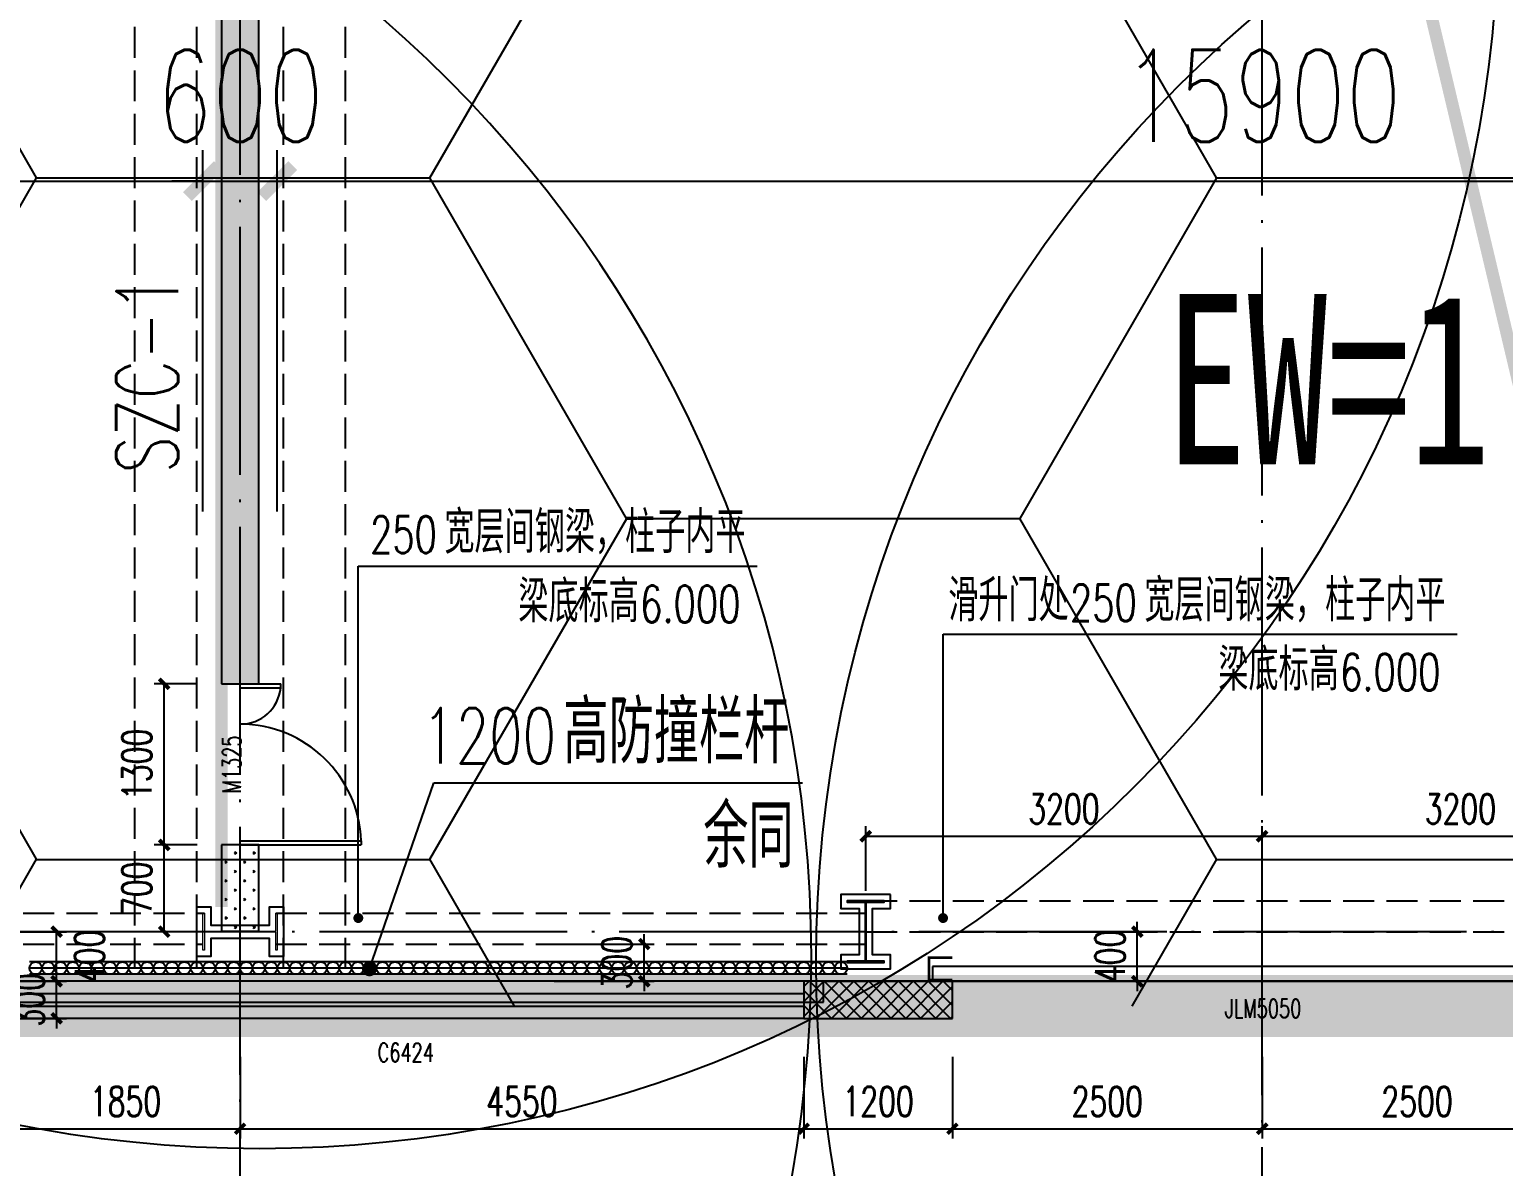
# Model space of a CAD drawing. Extents: x -821772 to -21949, y 506164 to 1049594.
# Drawn here: x -228654 to -216756, y 739925 to 749100 of the extents above; entities that cross this region are included whole.
import ezdxf
from ezdxf.enums import TextEntityAlignment as Align
from ezdxf.xclip import XClip

# ---------------------------------------------------------------- set-up
doc = ezdxf.new("R2010")
doc.units = 0
doc.header["$LTSCALE"] = 1000
doc.header["$MEASUREMENT"] = 0
doc.header["$XCLIPFRAME"] = 2
for name, pattern in [('10平面20250807_t3$0$10平面$0$DASH', [0.35, 0.25, -0.1]), ('10平面20250807_t3$0$CENTER', [2, 1.25, -0.25, 0.25, -0.25]), ('10平面20250807_t3$0$DASH', [0.35, 0.25, -0.1]), ('10平面20250807_t3$0$DOTE', [2.42, 2, -0.2, 0.02, -0.2]), ('ACAD_ISO04W100', [30.5, 24, -3, 0.5, -3]), ('DASH', [0.35, 0.25, -0.1])]:
    doc.linetypes.add(name, pattern=pattern)
doc.layers.get('Defpoints').update_dxf_attribs({"color": 210})
for name, color, linetype, lineweight in [('1-防火分区线', 201, 'DASH', 50), ('10平面20250807_t3$0$S-col', 8, 'Continuous', 0), ('10平面20250807_t3$0$THIN', 8, 'Continuous', 0), ('10平面20250807_t3$0$柱间支撑', 8, '10平面20250807_t3$0$CENTER', 0), ('s疏散距离', 1, 'ACAD_ISO04W100', 18)]:
    doc.layers.add(name, color=color, linetype=linetype, lineweight=lineweight)
for name, color, linetype in [('10平面20250807_t3$0$10平面$0$WINDOW', 8, 'Continuous'), ('10平面20250807_t3$0$10平面$0$WINDOW_TEXT', 8, 'Continuous'), ('10平面20250807_t3$0$A-AXIS-DOTE', 8, '10平面20250807_t3$0$DOTE'), ('10平面20250807_t3$0$A-AXIS-DP', 8, 'Continuous'), ('10平面20250807_t3$0$A-AXIS-SYMB', 8, 'Continuous'), ('10平面20250807_t3$0$A-HATCH-2', 8, 'Continuous'), ('10平面20250807_t3$0$A-HRAIL', 8, 'Continuous'), ('10平面20250807_t3$0$A-LIN-V', 8, 'Continuous'), ('10平面20250807_t3$0$A-SFCE', 8, 'Continuous'), ('10平面20250807_t3$0$A-WINDOW', 8, 'Continuous'), ('10平面20250807_t3$0$AS-WALL', 8, 'Continuous'), ('10平面20250807_t3$0$AS-结构边线层', 8, 'Continuous'), ('10平面20250807_t3$0$DIM_SYMB', 8, 'Continuous'), ('10平面20250807_t3$0$PUB_HATCH', 8, 'Continuous'), ('10平面20250807_t3$0$PUB_TEXT', 8, 'Continuous'), ('10平面20250807_t3$0$SB_ZF消火栓', 10, 'Continuous'), ('10平面20250807_t3$0$建-窗', 8, 'Continuous'), ('10平面20250807_t3$0$建-门窗编号', 8, 'Continuous'), ('PUB_HATCH', 8, 'Continuous'), ('SPACE', 7, 'Continuous')]:
    doc.layers.add(name, color=color, linetype=linetype)
doc.layers.add('10平面20250807_t3$0$A-加建区域', color=8, linetype='Continuous', plot=False)
doc.styles.add('10平面20250807_t3$0$10平面$0$_TCH_WINDOW', font='SIMPLEX', dxfattribs={"height": 3.5, "bigfont": 'GBCBIG'})
doc.styles.add('10平面20250807_t3$0$_TCH_DIM', font='SIMPLEX', dxfattribs={"bigfont": 'GBCBIG'})
doc.styles.add('10平面20250807_t3$0$_TCH_DIM_T3', font='SIMPLEX', dxfattribs={"width": 0.705882, "bigfont": 'GBCBIG'})
doc.styles.add('10平面20250807_t3$0$A-WIN-LABEL', font='SIMPLEX', dxfattribs={"bigfont": 'GBCBIG'})
doc.styles.add('10平面20250807_t3$0$TSSD_Rein', font='tj-romans1.shx', dxfattribs={"width": 0.7, "bigfont": 'tj-hztxt.shx'})
doc.styles.add('黑体', font='simhei.ttf', dxfattribs={"width": 0.7})
doc.dimstyles.new('10平面20250807_t3$0$_TCH_ARCH&&250', dxfattribs={"dimtxt": 743.75, "dimasz": 250, "dimexe": 250, "dimexo": 250, "dimgap": 315.625, "dimtad": 1, "dimdec": 0, "dimzin": 0, "dimdsep": 46, "dimtxsty": '10平面20250807_t3$0$_TCH_DIM_T3', "dimblk": '10平面20250807_t3$0$_ArchTick', "dimcen": 0.09, "dimclrt": 7, "dimazin": 2, "dimtfac": 1, "dimtdec": 0, "dimtix": 1, "dimtmove": 2, "dimatfit": 3, "dimfxl": 0, "dimtolj": 1, "dimtzin": 0, "dimarcsym": 0})
doc.dimstyles.new('10平面20250807_t3$0$_TCH_ARCH&&80', dxfattribs={"dimtxt": 238, "dimasz": 80, "dimexe": 80, "dimexo": 80, "dimgap": 101, "dimtad": 1, "dimdec": 0, "dimzin": 0, "dimdsep": 46, "dimtxsty": '10平面20250807_t3$0$_TCH_DIM_T3', "dimblk": '10平面20250807_t3$0$_ArchTick', "dimcen": 0.09, "dimclrt": 7, "dimazin": 2, "dimtfac": 1, "dimtdec": 0, "dimtix": 1, "dimtmove": 2, "dimatfit": 3, "dimfxl": 0, "dimtolj": 1, "dimtzin": 0, "dimarcsym": 0})
pattern_1 = [(45, (60, 0), (-60.000061, 60.000061), []), (135, (60, 0), (-60.000061, -60.000061), [])]
pattern_2 = [(45, (25.49, 21.51), (-75.000002, 75.000002), [24, -82.06602]), (135, (192.46, 21.51), (-75.000002, -75.000002), [24, -82.06602])]

# ---------------------------------------------------------------- blocks, each defined once
blk = doc.blocks.new('10平面20250807_t3$0$_ArchTick')
at = {"color": 0, "linetype": 'ByBlock', "const_width": 0.4}
blk.add_lwpolyline([(-0.5, -0.5), (0.5, 0.5)], dxfattribs=at)
blk = doc.blocks.new('*D10149')
at = {"layer": '10平面20250807_t3$0$A-AXIS-DP', "color": 0, "lineweight": -2}
for p, q in [((2032, -62670), (2032, -62150)), ((5232, -62670), (5232, -62150)), ((2032, -62230), (5232, -62230))]:
    blk.add_line(p, q, dxfattribs=at)
at = {"layer": 'Defpoints', "color": 0}
for p in [(5232, -62230), (2032, -62750), (5232, -62750)]:
    blk.add_point(p, dxfattribs=at)
at = {"layer": '10平面20250807_t3$0$A-AXIS-DP', "color": 0, "lineweight": -2, "xscale": 80, "yscale": 80, "zscale": 80, "rotation": 180}
blk.add_blockref('10平面20250807_t3$0$_ArchTick', (2032, -62230), dxfattribs=at)
at = {"layer": '10平面20250807_t3$0$A-AXIS-DP', "color": 0, "lineweight": -2, "xscale": 80, "yscale": 80, "zscale": 80}
blk.add_blockref('10平面20250807_t3$0$_ArchTick', (5232, -62230), dxfattribs=at)
at = {"layer": '10平面20250807_t3$0$A-AXIS-DP', "color": 7, "insert": (3632, -62010), "char_height": 238, "attachment_point": 5, "style": '10平面20250807_t3$0$_TCH_DIM_T3'}
blk.add_mtext('\\A1;3200', dxfattribs=at)
blk = doc.blocks.new('*D10150')
at = {"layer": '10平面20250807_t3$0$A-AXIS-DP', "color": 0, "lineweight": -2}
for p, q in [((-1168, -62670), (-1168, -62150)), ((2032, -62670), (2032, -62150)), ((-1168, -62230), (2032, -62230))]:
    blk.add_line(p, q, dxfattribs=at)
at = {"layer": 'Defpoints', "color": 0}
for p in [(2032, -62230), (-1168, -62750), (2032, -62750)]:
    blk.add_point(p, dxfattribs=at)
at = {"layer": '10平面20250807_t3$0$A-AXIS-DP', "color": 0, "lineweight": -2, "xscale": 80, "yscale": 80, "zscale": 80, "rotation": 180}
blk.add_blockref('10平面20250807_t3$0$_ArchTick', (-1168, -62230), dxfattribs=at)
at = {"layer": '10平面20250807_t3$0$A-AXIS-DP', "color": 0, "lineweight": -2, "xscale": 80, "yscale": 80, "zscale": 80}
blk.add_blockref('10平面20250807_t3$0$_ArchTick', (2032, -62230), dxfattribs=at)
at = {"layer": '10平面20250807_t3$0$A-AXIS-DP', "color": 7, "insert": (432, -62010), "char_height": 238, "attachment_point": 5, "style": '10平面20250807_t3$0$_TCH_DIM_T3'}
blk.add_mtext('\\A1;3200', dxfattribs=at)
blk = doc.blocks.new('10平面20250807_t3$0$10平面$0$$DorLib2D$00000126')
at = {"color": 0, "linetype": 'Continuous'}
for p, q in [((-0.532, 0.5), (-0.532, 0.9)), ((0.532, 0.9), (0.532, 0.5))]:
    blk.add_line(p, q, dxfattribs=at)
at = {"color": 0, "linetype": '10平面20250807_t3$0$10平面$0$DASH'}
for p, q in [((-0.532, 0.9), (0.532, 0.9)), ((-0.532, 0.5), (0.532, 0.5))]:
    blk.add_line(p, q, dxfattribs=at)
blk = doc.blocks.new('10平面20250807_t3$0$DOOR2DLIB$SYSLIB$00000123')
at = {"color": 0}
for p, q in [((0.475, -0.0014), (0.475, 0.7521)), ((0.475, 0.7521), (0.5, 0.7521)), ((0.5, -0.0014), (0.5, 0.7521)), ((-0.5, 0), (-0.5, 0.252)), ((-0.475, 0.252), (-0.5, 0.252)), ((-0.475, 0), (-0.475, 0.252)), ((-0.475, 0), (-0.5, 0)), ((0.475, -0.0014), (0.5, -0.0014))]:
    blk.add_line(p, q, dxfattribs=at)
for centre, radius, start, end in [((0.5046, -0.0019), 0.7546, 92.24927, 179.72377), ((-0.5008, 0.0026), 0.2508, 359.78987, 84.09744)]:
    blk.add_arc(centre, radius, start, end, dxfattribs=at)
blk = doc.blocks.new('10平面20250807_t3$0$G$C325EBD4F')
at = {"layer": '10平面20250807_t3$0$PUB_HATCH'}
h = blk.add_hatch(dxfattribs=at)
h.set_pattern_fill('多孔材料', color=256, scale=30, style=0)
h.set_pattern_definition(pattern_1)
h.paths.add_polyline_path([(3700, -50), (3700, 250), (3400, 250)])
h = blk.add_hatch(dxfattribs=at)
h.set_pattern_fill('多孔材料', color=256, scale=30, style=0)
h.set_pattern_definition(pattern_1)
h.paths.add_polyline_path([(3700, -50), (3400, 250), (3400, -300), (3700, -600)])
h = blk.add_hatch(dxfattribs=at)
h.set_pattern_fill('多孔材料', color=256, scale=30, style=0)
h.set_pattern_definition(pattern_1)
h.paths.add_polyline_path([(5500, 250), (5200, 250), (5200, -50)])
h = blk.add_hatch(dxfattribs=at)
h.set_pattern_fill('多孔材料', color=256, scale=30, style=0)
h.set_pattern_definition(pattern_1)
h.paths.add_polyline_path([(5500, 250), (5200, -50), (5200, -600), (5500, -300)])
h = blk.add_hatch(dxfattribs=at)
h.set_pattern_fill('多孔材料', color=256, scale=30, style=0)
h.set_pattern_definition(pattern_1)
h.paths.add_polyline_path([(3700, -600), (3400, -300), (2500, -300), (2500, -600)])
h = blk.add_hatch(dxfattribs=at)
h.set_pattern_fill('多孔材料', color=256, scale=30, style=0)
h.set_pattern_definition(pattern_1)
h.paths.add_polyline_path([(6400, -300), (5500, -300), (5200, -600), (6400, -600)])
at = {"layer": '10平面20250807_t3$0$10平面$0$WINDOW'}
blk.add_line((5200, -50), (3700, -50), dxfattribs=at)
at = {"layer": '10平面20250807_t3$0$AS-WALL'}
for p, q in [((3700, 250), (3400, 250)), ((3400, 250), (3400, -300)), ((3700, -50), (3700, 250)), ((5500, 250), (5200, 250)), ((5200, 250), (5200, -50)), ((5500, 250), (5500, -300)), ((3700, -50), (3700, -600)), ((5200, -50), (5200, -600)), ((3400, -300), (2500, -300)), ((2500, -600), (2500, -300)), ((6400, -300), (5500, -300)), ((6400, -600), (6400, -300)), ((3700, -600), (2500, -600)), ((6400, -600), (5200, -600))]:
    blk.add_line(p, q, dxfattribs=at)
at = {"layer": '10平面20250807_t3$0$10平面$0$WINDOW'}
ref = blk.add_blockref('10平面20250807_t3$0$DOOR2DLIB$SYSLIB$00000123', (4450, 100), dxfattribs=dict(at, xscale=-1500, yscale=1500, zscale=300, rotation=180.0000000000445))
ref.add_attrib('A', 'MLC1584', (4117, 313), dxfattribs={"layer": '10平面20250807_t3$0$10平面$0$WINDOW_TEXT', "ltscale": 500, "height": 148.8, "style": '10平面20250807_t3$0$10平面$0$_TCH_WINDOW', "width": 0.705882})
ref = blk.add_blockref('10平面20250807_t3$0$10平面$0$$DorLib2D$00000126', (0, -450), dxfattribs=dict(at, xscale=5000, yscale=-300, zscale=300, rotation=180.0000000000008))
ref.add_attrib('A', 'JLM5050', (-301, -594), dxfattribs={"layer": '10平面20250807_t3$0$10平面$0$WINDOW_TEXT', "ltscale": 500, "height": 148.8, "style": '10平面20250807_t3$0$10平面$0$_TCH_WINDOW', "width": 0.705882})
blk = doc.blocks.new('10平面20250807_t3$0$43243')
at = {"layer": '10平面20250807_t3$0$AS-结构边线层'}
blk.add_lwpolyline([(-230898, 832220), (-254254, 760236), (-254254, 741420), (-248304, 741420), (-248304, 741670), (-246204, 741670), (-246204, 741420), (-231804, 741420), (-231804, 741670), (-229704, 741670), (-229704, 741420), (-228964, 741420), (-228964, 741250), (-222244, 741250), (-222244, 741420), (-215304, 741420), (-215304, 741670), (-213204, 741670), (-213204, 741420), (-212464, 741420), (-212464, 741250), (-205744, 741250)], dxfattribs=at)
blk = doc.blocks.new('10平面20250807_t3$0$_FZH')
at = {"layer": '10平面20250807_t3$0$A-HATCH-2'}
blk.add_lwpolyline([(-0.437, -0.25), (-0.437, 0.25), (-0.297, 0.25), (-0.297, 0.067), (0.298, 0.067), (0.298, 0.25), (0.438, 0.25), (0.438, -0.25), (0.298, -0.25), (0.298, -0.068), (-0.297, -0.068), (-0.297, -0.25)], close=True, dxfattribs=at)
at = {"layer": '10平面20250807_t3$0$S-col'}
blk.add_lwpolyline([(-0.375, -0.188), (-0.375, 0.187), (-0.36, 0.187), (-0.36, 0.005), (0.36, 0.005), (0.36, 0.187), (0.375, 0.187), (0.375, -0.188), (0.36, -0.188), (0.36, -0.005), (-0.36, -0.005), (-0.36, -0.188)], close=True, dxfattribs=at)
blk = doc.blocks.new('10平面20250807_t3$0$342343243')
at = {"layer": '10平面20250807_t3$0$A-AXIS-DP', "color": 5}
blk.add_lwpolyline([(-155704, 832070), (-155404, 832070), (-155404, 832058), (-155550, 832058), (-155550, 831582), (-155404, 831582), (-155404, 831570), (-155704, 831570), (-155704, 831582), (-155558, 831582), (-155558, 832058), (-155704, 832058), (-155704, 832070)], close=True, dxfattribs=at)
at = {"layer": '10平面20250807_t3$0$A-HATCH-2'}
blk.add_lwpolyline([(-155754, 832120), (-155354, 832120), (-155354, 832008), (-155500, 832008), (-155500, 831632), (-155354, 831632), (-155354, 831520), (-155754, 831520), (-155754, 831632), (-155608, 831632), (-155608, 832008), (-155754, 832008)], close=True, dxfattribs=at)
blk = doc.blocks.new('10平面20250807_t3$0$w4234324')
at = {"xscale": 800.0000000000005, "yscale": 800.0000000000005, "zscale": 800.0000000000005}
blk.add_blockref('10平面20250807_t3$0$_FZH', (-226954, 741820), dxfattribs=at)
at = {"layer": '10平面20250807_t3$0$A-AXIS-DP', "xscale": -1}
blk.add_blockref('10平面20250807_t3$0$342343243', (-377458, -90000), dxfattribs=at)
blk = doc.blocks.new('*D10443')
at = {"layer": '10平面20250807_t3$0$A-WINDOW', "color": 0, "lineweight": -2}
for p, q in [((-226654, 745210), (-226654, 748127)), ((-210754, 745210), (-210754, 748127)), ((-226654, 747877), (-210754, 747877))]:
    blk.add_line(p, q, dxfattribs=at)
at = {"layer": 'Defpoints', "color": 0}
for p in [(-210754, 747877), (-226654, 744960), (-210754, 744960)]:
    blk.add_point(p, dxfattribs=at)
at = {"layer": '10平面20250807_t3$0$A-WINDOW', "color": 0, "lineweight": -2, "xscale": 250, "yscale": 250, "zscale": 250, "rotation": 180}
blk.add_blockref('10平面20250807_t3$0$_ArchTick', (-226654, 747877), dxfattribs=at)
at = {"layer": '10平面20250807_t3$0$A-WINDOW', "color": 0, "lineweight": -2, "xscale": 250, "yscale": 250, "zscale": 250}
blk.add_blockref('10平面20250807_t3$0$_ArchTick', (-210754, 747877), dxfattribs=at)
at = {"layer": '10平面20250807_t3$0$A-WINDOW', "color": 7, "insert": (-218704, 748564), "char_height": 743.8, "attachment_point": 5, "style": '10平面20250807_t3$0$_TCH_DIM_T3'}
blk.add_mtext('\\A1;15900', dxfattribs=at)
blk = doc.blocks.new('*D10444')
at = {"layer": '10平面20250807_t3$0$A-WINDOW', "color": 0, "lineweight": -2}
for p, q in [((-227254, 745210), (-227254, 748127)), ((-226654, 745210), (-226654, 748127)), ((-227254, 747877), (-227504, 747877)), ((-227254, 747877), (-226654, 747877)), ((-226654, 747877), (-226404, 747877))]:
    blk.add_line(p, q, dxfattribs=at)
at = {"layer": 'Defpoints', "color": 0}
for p in [(-226654, 747877), (-227254, 744960), (-226654, 744960)]:
    blk.add_point(p, dxfattribs=at)
at = {"layer": '10平面20250807_t3$0$A-WINDOW', "color": 0, "lineweight": -2, "xscale": 250, "yscale": 250, "zscale": 250}
blk.add_blockref('10平面20250807_t3$0$_ArchTick', (-227254, 747877), dxfattribs=at)
at = {"layer": '10平面20250807_t3$0$A-WINDOW', "color": 0, "lineweight": -2, "xscale": 250, "yscale": 250, "zscale": 250, "rotation": 180}
blk.add_blockref('10平面20250807_t3$0$_ArchTick', (-226654, 747877), dxfattribs=at)
at = {"layer": '10平面20250807_t3$0$A-WINDOW', "color": 7, "insert": (-226954, 748564), "char_height": 743.8, "attachment_point": 5, "style": '10平面20250807_t3$0$_TCH_DIM_T3'}
blk.add_mtext('\\A1;600', dxfattribs=at)
blk = doc.blocks.new('*D10445')
at = {"layer": '10平面20250807_t3$0$A-WINDOW', "color": 0, "lineweight": -2}
for p, q in [((-243154, 745210), (-243154, 748127)), ((-227254, 745210), (-227254, 748127)), ((-243154, 747877), (-227254, 747877))]:
    blk.add_line(p, q, dxfattribs=at)
at = {"layer": 'Defpoints', "color": 0}
for p in [(-227254, 747877), (-243154, 744960), (-227254, 744960)]:
    blk.add_point(p, dxfattribs=at)
at = {"layer": '10平面20250807_t3$0$A-WINDOW', "color": 0, "lineweight": -2, "xscale": 250, "yscale": 250, "zscale": 250, "rotation": 180}
blk.add_blockref('10平面20250807_t3$0$_ArchTick', (-243154, 747877), dxfattribs=at)
at = {"layer": '10平面20250807_t3$0$A-WINDOW', "color": 0, "lineweight": -2, "xscale": 250, "yscale": 250, "zscale": 250}
blk.add_blockref('10平面20250807_t3$0$_ArchTick', (-227254, 747877), dxfattribs=at)
at = {"layer": '10平面20250807_t3$0$A-WINDOW', "color": 7, "insert": (-235204, 748564), "char_height": 743.8, "attachment_point": 5, "style": '10平面20250807_t3$0$_TCH_DIM_T3'}
blk.add_mtext('\\A1;15900', dxfattribs=at)
blk = doc.blocks.new('*D10454')
at = {"layer": '10平面20250807_t3$0$A-AXIS-DP', "color": 0, "lineweight": -2}
for p, q in [((-219712, 741820), (-219712, 741900)), ((-220440, 741820), (-219632, 741820)), ((-219712, 741420), (-219712, 741820)), ((-220440, 741420), (-219632, 741420)), ((-219712, 741420), (-219712, 741340))]:
    blk.add_line(p, q, dxfattribs=at)
at = {"layer": 'Defpoints', "color": 0}
for p in [(-220520, 741820), (-219712, 741820), (-220520, 741420)]:
    blk.add_point(p, dxfattribs=at)
at = {"layer": '10平面20250807_t3$0$A-AXIS-DP', "color": 0, "lineweight": -2, "xscale": 80, "yscale": 80, "zscale": 80}
for p, rotation in [((-219712, 741820), 270), ((-219712, 741420), 90)]:
    blk.add_blockref('10平面20250807_t3$0$_ArchTick', p, dxfattribs=dict(at, rotation=rotation))
at = {"layer": '10平面20250807_t3$0$A-AXIS-DP', "color": 7, "insert": (-219932, 741620), "char_height": 238, "attachment_point": 5, "rotation": 90, "style": '10平面20250807_t3$0$_TCH_DIM_T3'}
blk.add_mtext('\\A1;400', dxfattribs=at)
blk = doc.blocks.new('*D10459')
at = {"layer": '10平面20250807_t3$0$A-AXIS-DP', "color": 0, "lineweight": -2}
for p, q in [((-223692, 741720), (-223692, 741800)), ((-224420, 741720), (-223612, 741720)), ((-223692, 741420), (-223692, 741720)), ((-224420, 741420), (-223612, 741420)), ((-223692, 741420), (-223692, 741340))]:
    blk.add_line(p, q, dxfattribs=at)
at = {"layer": 'Defpoints', "color": 0}
for p in [(-224500, 741720), (-223692, 741720), (-224500, 741420)]:
    blk.add_point(p, dxfattribs=at)
at = {"layer": '10平面20250807_t3$0$A-AXIS-DP', "color": 0, "lineweight": -2, "xscale": 80, "yscale": 80, "zscale": 80}
for p, rotation in [((-223692, 741720), 270), ((-223692, 741420), 90)]:
    blk.add_blockref('10平面20250807_t3$0$_ArchTick', p, dxfattribs=dict(at, rotation=rotation))
at = {"layer": '10平面20250807_t3$0$A-AXIS-DP', "color": 7, "insert": (-223912, 741570), "char_height": 238, "attachment_point": 5, "rotation": 90, "style": '10平面20250807_t3$0$_TCH_DIM_T3'}
blk.add_mtext('\\A1;300', dxfattribs=at)
blk = doc.blocks.new('10平面20250807_t3$0$23124232432')
at = {"layer": '10平面20250807_t3$0$柱间支撑', "const_width": 100}
blk.add_lwpolyline([(-227104, 750620), (-227104, 742020)], dxfattribs=at)
at = {"layer": '10平面20250807_t3$0$THIN', "style": '10平面20250807_t3$0$TSSD_Rein', "width": 0.7}
blk.add_text('SZC-1', height=500, rotation=90, dxfattribs=at).set_placement((-227304, 746320), align=Align.BOTTOM_CENTER)
blk = doc.blocks.new('10平面20250807_t3$0$3333')
at = {"layer": '10平面20250807_t3$0$A-SFCE', "const_width": 20}
blk.add_lwpolyline([(-227064, 766320), (-227064, 766510), (-227244, 766510), (-227244, 766320)], dxfattribs=at)
blk = doc.blocks.new('10平面20250807_t3$0$99平面图例外参$0$$LinePat$圆环')
for points in [[(0, 150), (300, 150)], [(0, 0), (300, 0)], [(0, -150), (300, -150)]]:
    blk.add_lwpolyline(points)
at = {"color": 0}
blk.add_circle((150, 0), 150, dxfattribs=at)
blk = doc.blocks.new('10平面20250807_t3$0$34242343243')
at = {"layer": '10平面20250807_t3$0$A-HRAIL', "xscale": 0.3333333334374982, "yscale": 0.3333333334374982, "zscale": 0.3333333334374982, "rotation": 180}
for p in [(-228554, 741526), (-228454, 741526), (-228354, 741526), (-228254, 741526), (-228154, 741526), (-228054, 741526), (-227954, 741526), (-227854, 741526), (-227754, 741526), (-227654, 741526), (-227554, 741526), (-227454, 741526), (-227354, 741526), (-227254, 741526), (-227154, 741526), (-227054, 741526), (-226954, 741526), (-226854, 741526), (-226754, 741526), (-226654, 741526), (-226554, 741526), (-226454, 741526), (-226354, 741526), (-226254, 741526), (-226154, 741526), (-226054, 741526), (-225954, 741526), (-225854, 741526), (-225754, 741526), (-225654, 741526), (-225554, 741526), (-225454, 741526), (-225354, 741526), (-225254, 741526), (-225154, 741526), (-225054, 741526), (-224954, 741526), (-224854, 741526), (-224754, 741526), (-224654, 741526), (-224554, 741526), (-224454, 741526), (-224354, 741526), (-224254, 741526), (-224154, 741526), (-224054, 741526), (-223954, 741526), (-223854, 741526), (-223754, 741526), (-223654, 741526), (-223554, 741526), (-223454, 741526), (-223354, 741526), (-223254, 741526), (-223154, 741526), (-223054, 741526), (-222954, 741526), (-222854, 741526), (-222754, 741526), (-222654, 741526), (-222554, 741526), (-222454, 741526), (-222354, 741526), (-222254, 741526), (-222154, 741526), (-222054, 741526)]:
    blk.add_blockref('10平面20250807_t3$0$99平面图例外参$0$$LinePat$圆环', p, dxfattribs=at)
at = {"layer": '10平面20250807_t3$0$A-SFCE', "xscale": -1.000000000000023, "rotation": 90}
blk.add_blockref('10平面20250807_t3$0$3333', (545116, 514366), dxfattribs=at)
blk = doc.blocks.new('10平面20250807_t3$0$423432433333')
at = {"layer": '10平面20250807_t3$0$PUB_HATCH'}
h = blk.add_hatch(dxfattribs=at)
h.set_pattern_fill('石膏板', color=256, scale=30, style=0)
h.set_pattern_definition(pattern_2)
h.paths.add_polyline_path([(-224410, 762370), (-224410, 743870), (-224110, 743870), (-224110, 762370)])
h = blk.add_hatch(dxfattribs=at)
h.set_pattern_fill('石膏板', color=256, scale=30, style=0)
h.set_pattern_definition(pattern_2)
h.paths.add_polyline_path([(-224110, 741874), (-224110, 742570), (-224410, 742570), (-224410, 741874)])
at = {"layer": '10平面20250807_t3$0$A-加建区域'}
blk.add_line((-224410, 741874), (-224110, 741874), dxfattribs=at)
at = {"layer": '10平面20250807_t3$0$AS-WALL'}
for p, q in [((-224410, 762370), (-224410, 743870)), ((-224110, 743870), (-224110, 762370)), ((-224410, 743870), (-224110, 743870)), ((-224110, 742570), (-224410, 742570)), ((-224410, 742570), (-224410, 741874)), ((-224110, 741874), (-224110, 742570)), ((-224410, 741874), (-224110, 741874))]:
    blk.add_line(p, q, dxfattribs=at)
at = {"layer": '10平面20250807_t3$0$10平面$0$WINDOW'}
ref = blk.add_blockref('10平面20250807_t3$0$DOOR2DLIB$SYSLIB$00000123', (-224260, 743220), dxfattribs=dict(at, xscale=-1300, yscale=-1300, zscale=300, rotation=90.00000000093513))
ref.add_attrib('A', 'M1325', (-224253, 742985), dxfattribs={"layer": '10平面20250807_t3$0$10平面$0$WINDOW_TEXT', "ltscale": 500, "height": 148.8, "rotation": 90, "style": '10平面20250807_t3$0$10平面$0$_TCH_WINDOW', "width": 0.705882})
blk = doc.blocks.new('10平面20250807_t3$0$A$C5D961328')
at = {"layer": '10平面20250807_t3$0$A-LIN-V', "ltscale": 500}
blk.add_circle((350, 40), 10001, dxfattribs=at)
blk = doc.blocks.new('10平面20250807_t3$0$234243242332')
at = {"layer": '10平面20250807_t3$0$SB_ZF消火栓', "rotation": 270}
blk.add_blockref('10平面20250807_t3$0$A$C5D961328', (-226838, 750420), dxfattribs=at)
at = {"layer": '10平面20250807_t3$0$SB_ZF消火栓', "xscale": -1}
blk.add_blockref('10平面20250807_t3$0$A$C5D961328', (-231994, 741580), dxfattribs=at)
at = {"layer": '10平面20250807_t3$0$SB_ZF消火栓'}
blk.add_blockref('10平面20250807_t3$0$A$C5D961328', (-212654, 741536), dxfattribs=at)
blk = doc.blocks.new('*D11579')
at = {"layer": '10平面20250807_t3$0$A-AXIS-DP', "color": 0, "lineweight": -2}
for p, q in [((-227300, 742520), (-227647, 742520)), ((-227567, 741820), (-227567, 742520)), ((-227300, 741820), (-227647, 741820))]:
    blk.add_line(p, q, dxfattribs=at)
at = {"layer": 'Defpoints', "color": 0}
for p in [(-227567, 742520), (-227220, 742520), (-227220, 741820)]:
    blk.add_point(p, dxfattribs=at)
at = {"layer": '10平面20250807_t3$0$A-AXIS-DP', "color": 0, "lineweight": -2, "xscale": 80, "yscale": 80, "zscale": 80}
for p, rotation in [((-227567, 742520), 90), ((-227567, 741820), 270)]:
    blk.add_blockref('10平面20250807_t3$0$_ArchTick', p, dxfattribs=dict(at, rotation=rotation))
at = {"layer": '10平面20250807_t3$0$A-AXIS-DP', "color": 7, "insert": (-227787, 742170), "char_height": 238, "attachment_point": 5, "rotation": 90, "style": '10平面20250807_t3$0$_TCH_DIM_T3'}
blk.add_mtext('\\A1;700', dxfattribs=at)
blk = doc.blocks.new('*D11580')
at = {"layer": '10平面20250807_t3$0$A-AXIS-DP', "color": 0, "lineweight": -2}
for p, q in [((-227300, 743820), (-227647, 743820)), ((-227567, 742520), (-227567, 743820)), ((-227300, 742520), (-227647, 742520))]:
    blk.add_line(p, q, dxfattribs=at)
at = {"layer": 'Defpoints', "color": 0}
for p in [(-227567, 743820), (-227220, 743820), (-227220, 742520)]:
    blk.add_point(p, dxfattribs=at)
at = {"layer": '10平面20250807_t3$0$A-AXIS-DP', "color": 0, "lineweight": -2, "xscale": 80, "yscale": 80, "zscale": 80}
for p, rotation in [((-227567, 743820), 90), ((-227567, 742520), 270)]:
    blk.add_blockref('10平面20250807_t3$0$_ArchTick', p, dxfattribs=dict(at, rotation=rotation))
at = {"layer": '10平面20250807_t3$0$A-AXIS-DP', "color": 7, "insert": (-227787, 743170), "char_height": 238, "attachment_point": 5, "rotation": 90, "style": '10平面20250807_t3$0$_TCH_DIM_T3'}
blk.add_mtext('\\A1;1300', dxfattribs=at)
blk = doc.blocks.new('*D11881')
at = {"layer": '10平面20250807_t3$0$A-AXIS-DP', "color": 0, "lineweight": -2}
for p, q in [((-228435, 741420), (-228435, 741500)), ((-228774, 741420), (-228355, 741420)), ((-228435, 741120), (-228435, 741420)), ((-228774, 741120), (-228355, 741120)), ((-228435, 741120), (-228435, 741040))]:
    blk.add_line(p, q, dxfattribs=at)
at = {"layer": 'Defpoints', "color": 0}
for p in [(-228854, 741420), (-228435, 741420), (-228854, 741120)]:
    blk.add_point(p, dxfattribs=at)
at = {"layer": '10平面20250807_t3$0$A-AXIS-DP', "color": 0, "lineweight": -2, "xscale": 80, "yscale": 80, "zscale": 80}
for p, rotation in [((-228435, 741420), 270), ((-228435, 741120), 90)]:
    blk.add_blockref('10平面20250807_t3$0$_ArchTick', p, dxfattribs=dict(at, rotation=rotation))
at = {"layer": '10平面20250807_t3$0$A-AXIS-DP', "color": 7, "insert": (-228655, 741270), "char_height": 238, "attachment_point": 5, "rotation": 90, "style": '10平面20250807_t3$0$_TCH_DIM_T3'}
blk.add_mtext('\\A1;300', dxfattribs=at)
blk = doc.blocks.new('*D11882')
at = {"layer": '10平面20250807_t3$0$A-AXIS-DP', "color": 0, "lineweight": -2}
for p, q in [((-228774, 741820), (-228355, 741820)), ((-228435, 741420), (-228435, 741820)), ((-228774, 741420), (-228355, 741420))]:
    blk.add_line(p, q, dxfattribs=at)
at = {"layer": 'Defpoints', "color": 0}
for p in [(-228854, 741820), (-228435, 741820), (-228854, 741420)]:
    blk.add_point(p, dxfattribs=at)
at = {"layer": '10平面20250807_t3$0$A-AXIS-DP', "color": 0, "lineweight": -2, "xscale": 80, "yscale": 80, "zscale": 80}
for p, rotation in [((-228435, 741820), 90), ((-228435, 741420), 270)]:
    blk.add_blockref('10平面20250807_t3$0$_ArchTick', p, dxfattribs=dict(at, rotation=rotation))
at = {"layer": '10平面20250807_t3$0$A-AXIS-DP', "color": 7, "insert": (-228170, 741620), "char_height": 238, "attachment_point": 5, "rotation": 90, "style": '10平面20250807_t3$0$_TCH_DIM_T3'}
blk.add_mtext('\\A1;400', dxfattribs=at)
blk = doc.blocks.new('*D12254')
at = {"layer": '10平面20250807_t3$0$A-AXIS-DP', "color": 0, "lineweight": -2}
for p, q in [((-228804, 740810), (-228804, 740150)), ((-226954, 740810), (-226954, 740150)), ((-228804, 740230), (-226954, 740230))]:
    blk.add_line(p, q, dxfattribs=at)
at = {"layer": 'Defpoints', "color": 0}
for p in [(-228804, 740890), (-226954, 740890), (-226954, 740230)]:
    blk.add_point(p, dxfattribs=at)
at = {"layer": '10平面20250807_t3$0$A-AXIS-DP', "color": 0, "lineweight": -2, "xscale": 80, "yscale": 80, "zscale": 80, "rotation": 180}
blk.add_blockref('10平面20250807_t3$0$_ArchTick', (-228804, 740230), dxfattribs=at)
at = {"layer": '10平面20250807_t3$0$A-AXIS-DP', "color": 0, "lineweight": -2, "xscale": 80, "yscale": 80, "zscale": 80}
blk.add_blockref('10平面20250807_t3$0$_ArchTick', (-226954, 740230), dxfattribs=at)
at = {"layer": '10平面20250807_t3$0$A-AXIS-DP', "color": 7, "insert": (-227879, 740450), "char_height": 238, "attachment_point": 5, "style": '10平面20250807_t3$0$_TCH_DIM_T3'}
blk.add_mtext('\\A1;1850', dxfattribs=at)
blk = doc.blocks.new('*D12255')
at = {"layer": '10平面20250807_t3$0$A-AXIS-DP', "color": 0, "lineweight": -2}
for p, q in [((-226954, 740810), (-226954, 740150)), ((-222404, 740810), (-222404, 740150)), ((-226954, 740230), (-222404, 740230))]:
    blk.add_line(p, q, dxfattribs=at)
at = {"layer": 'Defpoints', "color": 0}
for p in [(-226954, 740890), (-222404, 740890), (-222404, 740230)]:
    blk.add_point(p, dxfattribs=at)
at = {"layer": '10平面20250807_t3$0$A-AXIS-DP', "color": 0, "lineweight": -2, "xscale": 80, "yscale": 80, "zscale": 80, "rotation": 180}
blk.add_blockref('10平面20250807_t3$0$_ArchTick', (-226954, 740230), dxfattribs=at)
at = {"layer": '10平面20250807_t3$0$A-AXIS-DP', "color": 0, "lineweight": -2, "xscale": 80, "yscale": 80, "zscale": 80}
blk.add_blockref('10平面20250807_t3$0$_ArchTick', (-222404, 740230), dxfattribs=at)
at = {"layer": '10平面20250807_t3$0$A-AXIS-DP', "color": 7, "insert": (-224679, 740450), "char_height": 238, "attachment_point": 5, "style": '10平面20250807_t3$0$_TCH_DIM_T3'}
blk.add_mtext('\\A1;4550', dxfattribs=at)
blk = doc.blocks.new('*D12256')
at = {"layer": '10平面20250807_t3$0$A-AXIS-DP', "color": 0, "lineweight": -2}
for p, q in [((-222404, 740810), (-222404, 740150)), ((-221204, 740810), (-221204, 740150)), ((-222404, 740230), (-221204, 740230))]:
    blk.add_line(p, q, dxfattribs=at)
at = {"layer": 'Defpoints', "color": 0}
for p in [(-222404, 740890), (-221204, 740890), (-221204, 740230)]:
    blk.add_point(p, dxfattribs=at)
at = {"layer": '10平面20250807_t3$0$A-AXIS-DP', "color": 0, "lineweight": -2, "xscale": 80, "yscale": 80, "zscale": 80, "rotation": 180}
blk.add_blockref('10平面20250807_t3$0$_ArchTick', (-222404, 740230), dxfattribs=at)
at = {"layer": '10平面20250807_t3$0$A-AXIS-DP', "color": 0, "lineweight": -2, "xscale": 80, "yscale": 80, "zscale": 80}
blk.add_blockref('10平面20250807_t3$0$_ArchTick', (-221204, 740230), dxfattribs=at)
at = {"layer": '10平面20250807_t3$0$A-AXIS-DP', "color": 7, "insert": (-221804, 740450), "char_height": 238, "attachment_point": 5, "style": '10平面20250807_t3$0$_TCH_DIM_T3'}
blk.add_mtext('\\A1;1200', dxfattribs=at)
blk = doc.blocks.new('*D12257')
at = {"layer": '10平面20250807_t3$0$A-AXIS-DP', "color": 0, "lineweight": -2}
for p, q in [((-221204, 740810), (-221204, 740150)), ((-218704, 740810), (-218704, 740150)), ((-221204, 740230), (-218704, 740230))]:
    blk.add_line(p, q, dxfattribs=at)
at = {"layer": 'Defpoints', "color": 0}
for p in [(-221204, 740890), (-218704, 740890), (-218704, 740230)]:
    blk.add_point(p, dxfattribs=at)
at = {"layer": '10平面20250807_t3$0$A-AXIS-DP', "color": 0, "lineweight": -2, "xscale": 80, "yscale": 80, "zscale": 80, "rotation": 180}
blk.add_blockref('10平面20250807_t3$0$_ArchTick', (-221204, 740230), dxfattribs=at)
at = {"layer": '10平面20250807_t3$0$A-AXIS-DP', "color": 0, "lineweight": -2, "xscale": 80, "yscale": 80, "zscale": 80}
blk.add_blockref('10平面20250807_t3$0$_ArchTick', (-218704, 740230), dxfattribs=at)
at = {"layer": '10平面20250807_t3$0$A-AXIS-DP', "color": 7, "insert": (-219954, 740450), "char_height": 238, "attachment_point": 5, "style": '10平面20250807_t3$0$_TCH_DIM_T3'}
blk.add_mtext('\\A1;2500', dxfattribs=at)
blk = doc.blocks.new('*D12258')
at = {"layer": '10平面20250807_t3$0$A-AXIS-DP', "color": 0, "lineweight": -2}
for p, q in [((-218704, 740810), (-218704, 740150)), ((-216204, 740810), (-216204, 740150)), ((-218704, 740230), (-216204, 740230))]:
    blk.add_line(p, q, dxfattribs=at)
at = {"layer": 'Defpoints', "color": 0}
for p in [(-218704, 740890), (-216204, 740890), (-216204, 740230)]:
    blk.add_point(p, dxfattribs=at)
at = {"layer": '10平面20250807_t3$0$A-AXIS-DP', "color": 0, "lineweight": -2, "xscale": 80, "yscale": 80, "zscale": 80, "rotation": 180}
blk.add_blockref('10平面20250807_t3$0$_ArchTick', (-218704, 740230), dxfattribs=at)
at = {"layer": '10平面20250807_t3$0$A-AXIS-DP', "color": 0, "lineweight": -2, "xscale": 80, "yscale": 80, "zscale": 80}
blk.add_blockref('10平面20250807_t3$0$_ArchTick', (-216204, 740230), dxfattribs=at)
at = {"layer": '10平面20250807_t3$0$A-AXIS-DP', "color": 7, "insert": (-217454, 740450), "char_height": 238, "attachment_point": 5, "style": '10平面20250807_t3$0$_TCH_DIM_T3'}
blk.add_mtext('\\A1;2500', dxfattribs=at)
blk = doc.blocks.new('10平面20250807_t3$0$WINDOW2DLIB$DYNSTYLE$00000005')
at = {"color": 0}
for points in [[(-0.5, 0.5), (-0.5, -0.5)], [(-0.5, 0.5), (0.5, 0.5)], [(0.5, -0.5), (0.5, 0.5)], [(0.5, 0.1667), (-0.5, 0.1667)], [(0.5, -0.1667), (-0.5, -0.1667)], [(-0.5, -0.5), (0.5, -0.5)]]:
    blk.add_lwpolyline(points, dxfattribs=at)
blk = doc.blocks.new('10平面20250807_t3$0$dote')
at = {"layer": '10平面20250807_t3$0$A-AXIS-DOTE'}
for p, q in [((-6217.8, -68993.9), (-6217.8, 36662.3)), ((2032.2, -69160), (2032.2, 36662.3)), ((76282.2, -63000), (-41310, -63000))]:
    blk.add_line(p, q, dxfattribs=at)
at = {"layer": '10平面20250807_t3$0$A-AXIS-DP'}
for p1, p2, picture, middle in [((-1167.8, -62750), (2032.2, -62750), '*D10150', (432.2, -62010)), ((2032.2, -62750), (5232.2, -62750), '*D10149', (3632.2, -62010))]:
    dim = blk.add_aligned_dim(p1=p1, p2=p2, distance=520, dimstyle='10平面20250807_t3$0$_TCH_ARCH&&80', dxfattribs=at)
    dim.commit()
    dim.dimension.update_dxf_attribs({"geometry": picture, "text_midpoint": middle})
blk = doc.blocks.new('10平面20250807_t3$0$3243243')
at = {"layer": '10平面20250807_t3$0$A-AXIS-SYMB'}
for p, q in [((-226000, 741930), (-226000, 744770)), ((-226000, 744770), (-222780, 744770)), ((-221280, 741930), (-221280, 744220)), ((-221280, 744220), (-217130, 744220))]:
    blk.add_line(p, q, dxfattribs=at)
at = {"layer": '10平面20250807_t3$0$A-AXIS-SYMB', "const_width": 40}
for points in [[(-226000, 741910, 1), (-226000, 741950, 1)], [(-221280, 741910, 1), (-221280, 741950, 1)]]:
    blk.add_lwpolyline(points, format="xyb", close=True, dxfattribs=at)
at = {"layer": '10平面20250807_t3$0$A-HATCH-2', "linetype": '10平面20250807_t3$0$DASH'}
for p, q in [((-226604.2, 741520), (-226604.2, 832220)), ((-226104.2, 741520), (-226104.2, 832220)), ((-227804.2, 741520), (-227804.2, 786460)), ((-227304.2, 741520), (-227304.2, 786460))]:
    blk.add_line(p, q, dxfattribs=at)
at = {"layer": '10平面20250807_t3$0$A-SFCE', "color": 2, "linetype": '10平面20250807_t3$0$DASH'}
for p, q in [((-231854.2, 741970), (-227242.2, 741970)), ((-231854.2, 741720), (-227254.2, 741720))]:
    blk.add_line(p, q, dxfattribs=at)
at = {"layer": '10平面20250807_t3$0$A-SFCE', "linetype": '10平面20250807_t3$0$DASH'}
for p, q in [((-226666.2, 741970), (-221900.2, 741970)), ((-226666.2, 741720), (-221900.2, 741720))]:
    blk.add_line(p, q, dxfattribs=at)
at = {"layer": '10平面20250807_t3$0$A-SFCE', "color": 3, "linetype": '10平面20250807_t3$0$DASH'}
for p, q in [((-221900.2, 742070), (-215508.2, 742070)), ((-221900.2, 741820), (-215508.2, 741820))]:
    blk.add_line(p, q, dxfattribs=at)
at = {"layer": '10平面20250807_t3$0$PUB_TEXT', "style": '10平面20250807_t3$0$_TCH_DIM'}
for s, p in [('宽层间钢梁，柱子内平', (-225305.2, 744875)), ('梁底标高', (-224708, 744315)), ('滑升门处', (-221238.2, 744325)), ('宽层间钢梁，柱子内平', (-219655.2, 744325)), ('梁底标高', (-219058, 743765))]:
    blk.add_text(s, height=337.59, dxfattribs=at).set_placement(p)
at = {"layer": '10平面20250807_t3$0$PUB_TEXT', "style": '10平面20250807_t3$0$_TCH_DIM', "width": 0.705882}
for s, p in [('250', (-225905.2, 744875)), ('6.000', (-223725, 744315)), ('250', (-220255.2, 744325)), ('6.000', (-218075, 743765))]:
    blk.add_text(s, height=297.5, dxfattribs=at).set_placement(p)
at = {"layer": '10平面20250807_t3$0$A-AXIS-DP', "color": 1}
for p1, p2, picture, middle in [((-220520, 741420), (-220520, 741820), '*D10454', (-219932, 741620)), ((-224500, 741420), (-224500, 741720), '*D10459', (-223912, 741570))]:
    dim = blk.add_aligned_dim(p1=p1, p2=p2, distance=-808, dimstyle='10平面20250807_t3$0$_TCH_ARCH&&80', dxfattribs=at)
    dim.commit()
    dim.dimension.update_dxf_attribs({"geometry": picture, "text_midpoint": middle})
at = {"layer": '10平面20250807_t3$0$A-WINDOW'}
for p1, p2, picture, middle in [((-243154.2, 744960), (-227254.2, 744960), '*D10445', (-235204.2, 748564.2)), ((-227254.2, 744960), (-226654.2, 744960), '*D10444', (-226954.2, 748564.2)), ((-226654.2, 744960), (-210754.2, 744960), '*D10443', (-218704.2, 748564.2))]:
    dim = blk.add_aligned_dim(p1=p1, p2=p2, distance=2916.7, dimstyle='10平面20250807_t3$0$_TCH_ARCH&&250', dxfattribs=at)
    dim.commit()
    dim.dimension.update_dxf_attribs({"geometry": picture, "text_midpoint": middle})
blk = doc.blocks.new('10平面20250807_t3')
at = {"layer": '10平面20250807_t3$0$PUB_HATCH'}
h = blk.add_hatch(dxfattribs=at)
h.set_pattern_fill('多孔材料', color=256, scale=30, style=0)
h.set_pattern_definition(pattern_1)
h.paths.add_polyline_path([(-221204.2, 741420), (-222404.2, 741420), (-222404.2, 741120), (-221204.2, 741120)])
at = {"layer": '10平面20250807_t3$0$AS-WALL'}
for p, q in [((-221204.2, 741420), (-222404.2, 741420)), ((-222404.2, 741420), (-222404.2, 741120)), ((-221204.2, 741120), (-221204.2, 741420)), ((-222404.2, 741120), (-221204.2, 741120))]:
    blk.add_line(p, q, dxfattribs=at)
at = {"layer": '10平面20250807_t3$0$DIM_SYMB'}
for p, q in [((-225910, 741520), (-225390, 743020)), ((-225910, 741520), (-225390, 743020)), ((-225390, 743020), (-222415.8, 743020))]:
    blk.add_line(p, q, dxfattribs=at)
at = {"layer": '10平面20250807_t3$0$DIM_SYMB', "const_width": 60}
blk.add_lwpolyline([(-225919.8, 741491.7, 1), (-225900.2, 741548.3, 1)], format="xyb", close=True, dxfattribs=at)
blk.add_lwpolyline([(-225919.8, 741491.7, 1), (-225900.2, 741548.3, 1)], format="xyb", close=True, dxfattribs=at)
at = {"layer": '10平面20250807_t3$0$A-AXIS-DP'}
blk.add_blockref('10平面20250807_t3$0$3243243', (0, 0), dxfattribs=at)
at = {"layer": '10平面20250807_t3$0$A-WINDOW'}
for name in ['10平面20250807_t3$0$43243', '10平面20250807_t3$0$w4234324']:
    blk.add_blockref(name, (0, 0), dxfattribs=at)
at = {"layer": '10平面20250807_t3$0$A-加建区域'}
blk.add_blockref('10平面20250807_t3$0$423432433333', (-2694.2, -50), dxfattribs=at)
at = {"layer": '10平面20250807_t3$0$AS-WALL'}
for name, p in [('10平面20250807_t3$0$dote', (-220736.4, 804820)), ('10平面20250807_t3$0$G$C325EBD4F', (-218704.2, 741720))]:
    blk.add_blockref(name, p, dxfattribs=at)
at = {"layer": '10平面20250807_t3$0$DIM_SYMB'}
blk.add_blockref('10平面20250807_t3$0$34242343243', (0, 0), dxfattribs=at)
at = {"layer": '10平面20250807_t3$0$SB_ZF消火栓', "linetype": 'Continuous'}
blk.add_blockref('10平面20250807_t3$0$234243242332', (0, 0), dxfattribs=at)
at = {"layer": '10平面20250807_t3$0$建-窗'}
ref = blk.add_blockref('10平面20250807_t3$0$WINDOW2DLIB$DYNSTYLE$00000005', (-225604.2, 741270), dxfattribs=dict(at, xscale=6400, yscale=-300, zscale=300, rotation=179.9999999999884))
ref.add_attrib('A', 'C6424', (-225844.2, 740770.6), dxfattribs={"layer": '10平面20250807_t3$0$建-门窗编号', "ltscale": 500, "height": 148.75, "rotation": 360, "style": '10平面20250807_t3$0$A-WIN-LABEL', "width": 0.705882})
at = {"layer": '10平面20250807_t3$0$柱间支撑'}
blk.add_blockref('10平面20250807_t3$0$23124232432', (0, 0), dxfattribs=at)
at = {"layer": '10平面20250807_t3$0$PUB_TEXT', "style": '10平面20250807_t3$0$_TCH_DIM'}
for s, p in [('高防撞栏杆', (-224343.8, 743177.5)), ('余同', (-223215.6, 742337.5))]:
    blk.add_text(s, height=506.38, dxfattribs=at).set_placement(p)
at = {"layer": '10平面20250807_t3$0$PUB_TEXT', "style": '10平面20250807_t3$0$_TCH_DIM', "width": 0.705882}
blk.add_text('1200', height=446.25, dxfattribs=at).set_placement((-225483.8, 743177.5))
at = {"layer": '10平面20250807_t3$0$A-AXIS-DP'}
for p1, p2, distance, picture, middle in [((-227220, 742520), (-227220, 743820), 346.8, '*D11580', (-227786.8, 743170)), ((-227220, 741820), (-227220, 742520), 346.8, '*D11579', (-227786.8, 742170)), ((-228854.2, 741120), (-228854.2, 741420), -419.3, '*D11881', (-228654.8, 741270)), ((-228804.2, 740890), (-226954.2, 740890), -660, '*D12254', (-227879.2, 740450)), ((-226954.2, 740890), (-222404.2, 740890), -660, '*D12255', (-224679.2, 740450)), ((-222404.2, 740890), (-221204.2, 740890), -660, '*D12256', (-221804.2, 740450)), ((-221204.2, 740890), (-218704.2, 740890), -660, '*D12257', (-219954.2, 740450)), ((-218704.2, 740890), (-216204.2, 740890), -660, '*D12258', (-217454.2, 740450))]:
    dim = blk.add_aligned_dim(p1=p1, p2=p2, distance=distance, dimstyle='10平面20250807_t3$0$_TCH_ARCH&&80', dxfattribs=at)
    dim.commit()
    dim.dimension.update_dxf_attribs({"geometry": picture, "text_midpoint": middle})
dim = blk.add_linear_dim(base=(-228434.8, 741820), p1=(-228854.2, 741420), p2=(-228854.2, 741820), angle=90, dimstyle='10平面20250807_t3$0$_TCH_ARCH&&80', dxfattribs=at)
dim.commit()
dim.dimension.update_dxf_attribs({"geometry": '*D11882', "text_midpoint": (-228170, 741620), "dimtype": 129})

msp = doc.modelspace()

# ---------------------------------------------------------------- block references
at = {"ltscale": 100}
ref = msp.add_blockref('10平面20250807_t3', (0, 0), dxfattribs=at)
XClip(ref).set_block_clipping_path([(-386212.6353242097, 506163.79756496), (-21948.7593967821, 884998.2285294847)])

# ---------------------------------------------------------------- next in the draw order: hatches: boundary and pattern name
at = {"layer": 'PUB_HATCH', "ltscale": 5000}
h = msp.add_hatch(dxfattribs=at)
h.set_pattern_fill('HONEY', color=8, scale=2000)
h.set_pattern_definition([(0, (0, 0), (4762.5, 2749.63), [3175, -6350]), (120, (0, 0), (-4762.499, 2749.631), [3175, -6350]), (60, (0, 0), (0.0006, 5499.261), [-6350, 3175])])
h.paths.add_polyline_path([(-148304.2, 741220), (-148304.2, 741720), (-149704.2, 741720), (-149704.2, 741220), (-164804.2, 741220), (-164804.2, 741720), (-166204.2, 741720), (-166204.2, 741220), (-181304.2, 741220), (-181304.2, 741720), (-182704.2, 741720), (-182704.2, 741220), (-197804.2, 741220), (-197804.2, 741720), (-199204.2, 741720), (-199204.2, 741220), (-214304.2, 741220), (-214304.2, 741720), (-215704.2, 741720), (-215704.2, 741220), (-254554.2, 741220), (-254554.2, 760283.3), (-231116.1, 832520), (-215704.2, 832520), (-215704.2, 832020), (-214304.2, 832020), (-214304.2, 832520), (-182704.2, 832520), (-182704.2, 832020), (-181304.2, 832020), (-181304.2, 832520), (-157104.2, 832520), (-157104.2, 832020), (-155704.2, 832020), (-155704.2, 832520), (-143954.2, 832520), (-143954.2, 741220)])

# ---------------------------------------------------------------- next in the draw order: linework, layer by layer
at = {"layer": '1-防火分区线', "color": 1, "linetype": 'DASH', "ltscale": 5, "const_width": 500}
msp.add_lwpolyline([(-199204.2, 741220), (-214304.2, 741220), (-214304.2, 741720), (-215704.2, 741720), (-215704.2, 741220), (-254554.2, 741220), (-254554.2, 760283.3), (-231116.1, 832520), (-231116.1, 832520), (-215704.2, 832520), (-215704.2, 832020), (-214304.2, 832020), (-214304.2, 832520), (-182704.2, 832520)], dxfattribs=at)
at = {"layer": 's疏散距离', "linetype": 'DASH', "ltscale": 2, "const_width": 100}
msp.add_lwpolyline([(-239260.9, 803890.3), (-226425.5, 787452.5), (-215654.2, 742120)], dxfattribs=at)

# ---------------------------------------------------------------- next in the draw order: texts
at = {"layer": 'SPACE', "style": '黑体', "width": 0.7}
msp.add_text('EW=1.2m', height=1375.11, dxfattribs=at).set_placement((-219482, 745591.3))

doc.saveas('drawing.dxf')
